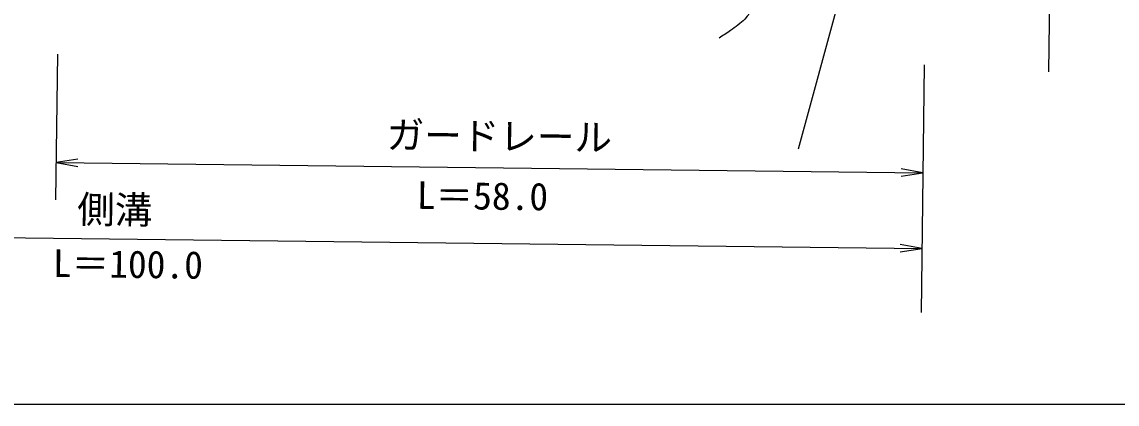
# Model space of a CAD drawing. Units: millimetres, scale not verified. Extents: x 40000 to 680000, y 20000 to 380000.
# Drawn here: x 183900 to 256777, y 205000 to 230429 of the extents above; entities that cross this region are included whole.
import ezdxf
from ezdxf.enums import TextEntityAlignment as Align

# ---------------------------------------------------------------- set-up
doc = ezdxf.new("R2010")
doc.units = ezdxf.units.MM
doc.header["$LTSCALE"] = 1000
for name, color, linetype, lineweight in [('M-BGD', 7, 'Continuous', 25), ('M-BMK-SRVR', 3, 'Continuous', 25), ('M-STR-STR3', 7, 'Continuous', 25), ('M-STR-STRC', 7, 'Continuous', 25), ('M-TTL-BAND', 7, 'Continuous', 25)]:
    doc.layers.add(name, color=color, linetype=linetype, lineweight=lineweight)
doc.styles.add('ＭＳ ゴシック', font='')
doc.styles.get('ＭＳ ゴシック').set_extended_font_data('MS Gothic')

# ---------------------------------------------------------------- blocks, each defined once
blk = doc.blocks.new('open_arrow')
at = {"color": 0, "linetype": 'Continuous', "lineweight": -2}
blk.add_lwpolyline([(7.5, 1.25), (0, 0), (7.5, -1.25)], dxfattribs=at)

msp = doc.modelspace()

# ---------------------------------------------------------------- linework, layer by layer
at = {"layer": 'M-BGD'}
msp.add_open_spline([(233106, 232419), (232793, 231771), (232479, 231122), (231996, 230617), (231721, 230331), (231391, 230091), (231059, 229863), (230803, 229686), (230545, 229517), (230287, 229348)], degree=3, knots=[0, 0, 0, 0, 1, 1, 1, 2, 2, 2, 3, 3, 3, 3], dxfattribs=at)
at = {"layer": 'M-BMK-SRVR'}
msp.add_line((245031, 256848), (235565, 221966), dxfattribs=at)
at = {"layer": 'M-STR-STR3'}
for p, q in [((186261, 228274), (186145, 218590)), ((243942, 227581), (243744, 211092)), ((186175, 221078), (243856, 220385)), ((137213, 216636), (243795, 215354))]:
    msp.add_line(p, q, dxfattribs=at)
at = {"layer": 'M-STR-STRC'}
msp.add_line((252374, 240115), (252218, 227116), dxfattribs=at)
at = {"layer": 'M-TTL-BAND'}
msp.add_line((40000, 205000), (579000, 205000), dxfattribs=at)

# ---------------------------------------------------------------- block references
at = {"layer": 'M-STR-STR3', "xscale": 193, "yscale": 193}
for p, rotation in [((186175, 221078), 359.3), ((243856, 220385), 179.3), ((243795, 215354), 179.3)]:
    msp.add_blockref('open_arrow', p, dxfattribs=dict(at, rotation=rotation))

# ---------------------------------------------------------------- texts
at = {"layer": 'M-STR-STR3', "style": 'ＭＳ ゴシック'}
for s, p in [('ガードレール', (208152, 221456)), ('L＝58.0', (210165, 217446)), ('側溝', (187563, 216502)), ('L＝100.0', (185948, 212909))]:
    msp.add_text(s, height=1833, rotation=359.311, dxfattribs=at).set_placement(p, align=Align.BOTTOM_LEFT)

doc.saveas('drawing.dxf')
